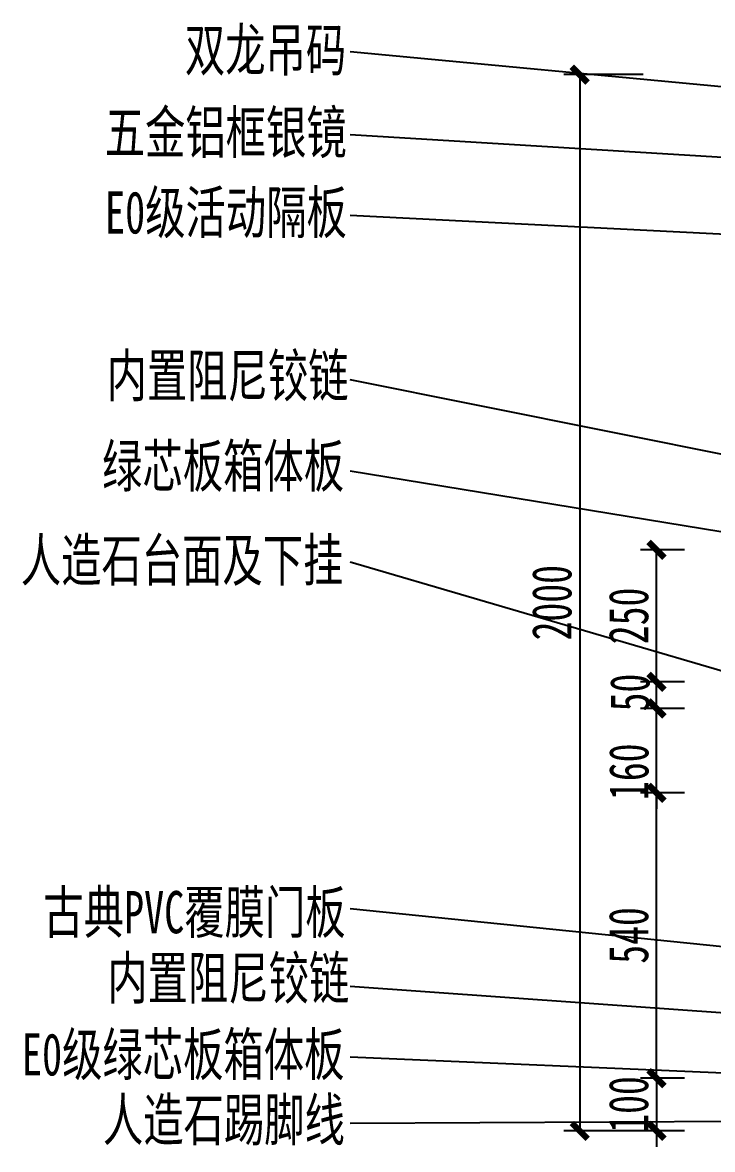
# Model space of a CAD drawing. Header units: millimetres. Extents: x 3104083 to 3173399, y -3165492 to -3044687.
# Drawn here: x 3142094 to 3143401, y -3100548 to -3098414 of the extents above; entities that cross this region are included whole.
import ezdxf

# ---------------------------------------------------------------- set-up
doc = ezdxf.new("R2010")
doc.units = ezdxf.units.MM
doc.header["$LTSCALE"] = 500
doc.header["$MEASUREMENT"] = 0
doc.header["$PDMODE"] = 2
doc.layers.get('0').update_dxf_attribs({"linetype": 'CONTINUOUS'})
doc.layers.get('DEFPOINTS').update_dxf_attribs({"linetype": 'CONTINUOUS'})
for name, color, linetype in [('D-节点尺寸', 5, 'CONTINUOUS'), ('P-完成面', 3, 'CONTINUOUS'), ('W-基础引线', 35, 'CONTINUOUS')]:
    doc.layers.add(name, color=color, linetype=linetype)
doc.styles.add('DIM', font='SimSun.ttf', dxfattribs={"width": 0.7})
doc.dimstyles.new('30', dxfattribs={"dimscale": 30, "dimtxt": 2.5, "dimasz": 1, "dimexe": 1, "dimexo": 1, "dimgap": 0.5, "dimtad": 1, "dimdec": 0, "dimzin": 0, "dimdsep": 46, "dimtxsty": 'DIM', "dimblk": 'ARCHTICK', "dimcen": 0, "dimclrd": 5, "dimclre": 5, "dimclrt": 35, "dimadec": 0, "dimazin": 0, "dimtfac": 0.5, "dimtdec": 0, "dimtix": 1, "dimtmove": 2, "dimatfit": 2, "dimldrblk": 'A', "dimfxl": 0, "dimtolj": 1, "dimtzin": 0, "dimlwd": -1, "dimlwe": -1, "dimarcsym": 0})
doc.dimstyles.new('基础引线', dxfattribs={"dimtxt": 3, "dimasz": 0.7, "dimexe": 2, "dimexo": 6, "dimgap": 1, "dimtad": 1, "dimdec": 0, "dimdsep": 46, "dimtxsty": 'Standard', "dimblk1": 'A', "dimblk2": 'A', "dimsah": 1, "dimcen": 3, "dimdle": 200, "dimclrd": 256, "dimclre": 256, "dimclrt": 2, "dimadec": 0, "dimazin": 0, "dimtfac": 1, "dimtdec": 0, "dimtix": 1, "dimtmove": 1, "dimatfit": 3, "dimldrblk": 'A', "dimfxl": 0, "dimtvp": 1, "dimtolj": 1, "dimtzin": 0, "dimarcsym": 0})

# ---------------------------------------------------------------- blocks, each defined once
blk = doc.blocks.new('_ArchTick')
at = {"color": 0, "linetype": 'ByBlock', "const_width": 0.4}
blk.add_lwpolyline([(-0.5, -0.5), (0.5, 0.5)], dxfattribs=at)
blk = doc.blocks.new('*D1562')
at = {"layer": 'DEFPOINTS', "color": 0, "ltscale": 100}
for p in [(3143377.7, -3098513), (3143149.4, -3100513), (3143377.7, -3100513)]:
    blk.add_point(p, dxfattribs=at)
at = {"layer": 'P-完成面', "color": 5, "ltscale": 100}
for p, q in [((3143269.4, -3098513), (3143119.4, -3098513)), ((3143149.4, -3098513), (3143149.4, -3100513)), ((3143269.4, -3100513), (3143119.4, -3100513))]:
    blk.add_line(p, q, dxfattribs=at)
at = {"layer": 'P-完成面', "color": 5, "ltscale": 100, "xscale": 30, "yscale": 30, "zscale": 30}
for p, rotation in [((3143149.4, -3098513), 90), ((3143149.4, -3100513), 270)]:
    blk.add_blockref('_ArchTick', p, dxfattribs=dict(at, rotation=rotation))
at = {"layer": 'P-完成面', "color": 35, "ltscale": 100, "insert": (3143096.9, -3099513), "char_height": 75, "attachment_point": 5, "rotation": 90, "style": 'DIM'}
blk.add_mtext('\\A1;2000', dxfattribs=at)
blk = doc.blocks.new('A')
for p, q in [((-1.435, 1.148), (-1.09, 1.437)), ((-1.09, 1.437), (0, 0)), ((-1.435, 1.148), (-0.369, 0)), ((-0.369, 0), (-2.127, 0)), ((-1.435, -1.148), (-0.369, 0)), ((-1.09, -1.437), (0, 0)), ((-1.435, -1.148), (-1.09, -1.437))]:
    blk.add_line(p, q)
for points in [[(-1.435, 1.148), (-1.09, 1.437), (-0.369, 0), (0, 0)], [(-1.435, -1.148), (-1.09, -1.437), (-0.369, 0), (0, 0)]]:
    blk.add_solid(points)
blk = doc.blocks.new('*D1593')
at = {"layer": 'DEFPOINTS', "color": 0, "ltscale": 100}
for p in [(3143294.8, -3099873), (3143377.7, -3099873), (3143377.7, -3100413)]:
    blk.add_point(p, dxfattribs=at)
at = {"layer": 'P-完成面', "color": 5, "ltscale": 100}
for p, q in [((3143347.7, -3099873), (3143264.8, -3099873)), ((3143294.8, -3100413), (3143294.8, -3099873)), ((3143347.7, -3100413), (3143264.8, -3100413))]:
    blk.add_line(p, q, dxfattribs=at)
at = {"layer": 'P-完成面', "color": 5, "ltscale": 100, "xscale": 30, "yscale": 30, "zscale": 30}
for p, rotation in [((3143294.8, -3099873), 90), ((3143294.8, -3100413), 270)]:
    blk.add_blockref('_ArchTick', p, dxfattribs=dict(at, rotation=rotation))
at = {"layer": 'P-完成面', "color": 35, "ltscale": 100, "insert": (3143242.3, -3100143), "char_height": 75, "attachment_point": 5, "rotation": 90, "style": 'DIM'}
blk.add_mtext('\\A1;540', dxfattribs=at)
blk = doc.blocks.new('*D1594')
at = {"layer": 'DEFPOINTS', "color": 0, "ltscale": 100}
for p in [(3143294.8, -3099713), (3143377.7, -3099713), (3143377.7, -3099873)]:
    blk.add_point(p, dxfattribs=at)
at = {"layer": 'P-完成面', "color": 5, "ltscale": 100}
for p, q in [((3143294.8, -3099713), (3143294.8, -3099683)), ((3143347.7, -3099713), (3143264.8, -3099713)), ((3143294.8, -3099873), (3143294.8, -3099713)), ((3143347.7, -3099873), (3143264.8, -3099873)), ((3143294.8, -3099873), (3143294.8, -3099903))]:
    blk.add_line(p, q, dxfattribs=at)
at = {"layer": 'P-完成面', "color": 5, "ltscale": 100, "xscale": 30, "yscale": 30, "zscale": 30}
for p, rotation in [((3143294.8, -3099713), 270), ((3143294.8, -3099873), 90)]:
    blk.add_blockref('_ArchTick', p, dxfattribs=dict(at, rotation=rotation))
at = {"layer": 'P-完成面', "color": 35, "ltscale": 100, "insert": (3143242.7, -3099833), "char_height": 75, "attachment_point": 5, "rotation": 90, "style": 'DIM'}
blk.add_mtext('\\A1;160', dxfattribs=at)
blk = doc.blocks.new('*D1595')
at = {"layer": 'DEFPOINTS', "color": 0, "ltscale": 100}
for p in [(3143294.8, -3099663), (3143377.7, -3099663), (3143377.7, -3099713)]:
    blk.add_point(p, dxfattribs=at)
at = {"layer": 'P-完成面', "color": 5, "ltscale": 100}
for p, q in [((3143347.7, -3099663), (3143264.8, -3099663)), ((3143294.8, -3099713), (3143294.8, -3099663)), ((3143347.7, -3099713), (3143264.8, -3099713))]:
    blk.add_line(p, q, dxfattribs=at)
at = {"layer": 'P-完成面', "color": 5, "ltscale": 100, "xscale": 30, "yscale": 30, "zscale": 30}
for p, rotation in [((3143294.8, -3099663), 90), ((3143294.8, -3099713), 270)]:
    blk.add_blockref('_ArchTick', p, dxfattribs=dict(at, rotation=rotation))
at = {"layer": 'P-完成面', "color": 35, "ltscale": 100, "insert": (3143244.7, -3099683.1), "char_height": 75, "attachment_point": 5, "rotation": 90, "style": 'DIM'}
blk.add_mtext('\\A1;50', dxfattribs=at)
blk = doc.blocks.new('*D1596')
at = {"layer": 'DEFPOINTS', "color": 0, "ltscale": 100}
for p in [(3143294.8, -3099413), (3143377.7, -3099413), (3143377.7, -3099663)]:
    blk.add_point(p, dxfattribs=at)
at = {"layer": 'P-完成面', "color": 5, "ltscale": 100}
for p, q in [((3143347.7, -3099413), (3143264.8, -3099413)), ((3143294.8, -3099663), (3143294.8, -3099413)), ((3143347.7, -3099663), (3143264.8, -3099663))]:
    blk.add_line(p, q, dxfattribs=at)
at = {"layer": 'P-完成面', "color": 5, "ltscale": 100, "xscale": 30, "yscale": 30, "zscale": 30}
for p, rotation in [((3143294.8, -3099413), 90), ((3143294.8, -3099663), 270)]:
    blk.add_blockref('_ArchTick', p, dxfattribs=dict(at, rotation=rotation))
at = {"layer": 'P-完成面', "color": 35, "ltscale": 100, "insert": (3143242.3, -3099538), "char_height": 75, "attachment_point": 5, "rotation": 90, "style": 'DIM'}
blk.add_mtext('\\A1;250', dxfattribs=at)
blk = doc.blocks.new('*D1597')
at = {"layer": 'DEFPOINTS', "color": 0, "ltscale": 100}
for p in [(3143377.7, -3100413), (3143294.8, -3100513), (3143377.7, -3100513)]:
    blk.add_point(p, dxfattribs=at)
at = {"layer": 'P-完成面', "color": 5, "ltscale": 100}
for p, q in [((3143294.8, -3100413), (3143294.8, -3100383)), ((3143347.7, -3100413), (3143264.8, -3100413)), ((3143294.8, -3100413), (3143294.8, -3100513)), ((3143347.7, -3100513), (3143264.8, -3100513)), ((3143294.8, -3100513), (3143294.8, -3100543))]:
    blk.add_line(p, q, dxfattribs=at)
at = {"layer": 'P-完成面', "color": 5, "ltscale": 100, "xscale": 30, "yscale": 30, "zscale": 30}
for p, rotation in [((3143294.8, -3100413), 270), ((3143294.8, -3100513), 90)]:
    blk.add_blockref('_ArchTick', p, dxfattribs=dict(at, rotation=rotation))
at = {"layer": 'P-完成面', "color": 35, "ltscale": 100, "insert": (3143242.3, -3100463), "char_height": 75, "attachment_point": 5, "rotation": 90, "style": 'DIM'}
blk.add_mtext('\\A1;100', dxfattribs=at)

msp = doc.modelspace()

# ---------------------------------------------------------------- texts
at = {"layer": 'D-节点尺寸', "color": 35, "ltscale": 100, "char_height": 80, "attachment_point": 5, "style": 'DIM'}
for s, width, insert in [('\\pi296.97;双龙吊码', 1165.50785, (3142405.931, -3098470.607)), ('五金铝框银镜', 753.67203, (3142478.942, -3098626.768)), ('E0级活动隔板', 1127.63417, (3142479.354, -3098778.408)), ('\\pi242.67;内置阻尼铰链', 1375.53742, (3142361.216, -3099087.401)), ('绿芯板箱体板', 1194.61524, (3142474.073, -3099258.528)), ('{\\fSimSun|b0|i0|c134|p54;人造石台面及下挂}', 1048.22316, (3142396.403, -3099436.646)), ('\\pi154.78;古典PVC覆膜门板', 982.53279, (3142342.356, -3100103.347)), ('\\pi242.67;内置阻尼铰链', 1674.26232, (3142362.588, -3100227.963)), ('E0级绿芯板箱体板', 1403.13492, (3142398.381, -3100372.583)), ('{\\fSimSun|b0|i0|c134|p54;人造石踢脚线}', 915.20398, (3142475.557, -3100496.101))]:
    msp.add_mtext_dynamic_manual_height_columns(s, width=width, gutter_width=400, heights=[0], dxfattribs=dict(at, insert=insert))

# ---------------------------------------------------------------- dimensions: what is measured, and where the dimension line sits
at = {"layer": 'P-完成面', "color": 251, "ltscale": 100}
for base, p1, p2, picture, middle in [((3143149.389, -3100513.008), (3143377.693, -3098513.008), (3143377.693, -3100513.008), '*D1562', (3143096.889, -3099513.008)), ((3143294.835, -3099413.008), (3143377.693, -3099663.008), (3143377.693, -3099413.008), '*D1596', (3143242.335, -3099538.008)), ((3143294.835, -3099873.008), (3143377.693, -3100413.008), (3143377.693, -3099873.008), '*D1593', (3143242.335, -3100143.008)), ((3143294.835, -3100513.008), (3143377.693, -3100413.008), (3143377.693, -3100513.008), '*D1597', (3143242.335, -3100463.008))]:
    dim = msp.add_linear_dim(base=base, p1=p1, p2=p2, angle=90, dimstyle='30', dxfattribs=at)
    dim.commit()
    dim.dimension.update_dxf_attribs({"geometry": picture, "text_midpoint": middle})
for base, p1, p2, picture, middle in [((3143294.835, -3099663.008), (3143377.693, -3099713.008), (3143377.693, -3099663.008), '*D1595', (3143244.657, -3099683.1)), ((3143294.835, -3099713.008), (3143377.693, -3099873.008), (3143377.693, -3099713.008), '*D1594', (3143242.687, -3099833.008))]:
    dim = msp.add_linear_dim(base=base, p1=p1, p2=p2, angle=90, dimstyle='30', dxfattribs=at)
    dim.commit()
    dim.dimension.update_dxf_attribs({"geometry": picture, "text_midpoint": middle, "dimtype": 160})

# ---------------------------------------------------------------- leaders
at = {"layer": 'W-基础引线'}
for points in [[(3143475.631, -3098541.902), (3142714.883, -3098470.055)], [(3143573.169, -3098679.398), (3142714.883, -3098627.074)], [(3143541.304, -3098821.794), (3142714.883, -3098779.819)], [(3143576.319, -3099263.394), (3142714.883, -3099091.148)], [(3143506.265, -3099393.568), (3142714.883, -3099263.705)], [(3143704.363, -3099726.008), (3142714.883, -3099436.389)], [(3143861.626, -3100209.284), (3142714.883, -3100092.629)], [(3143805.229, -3100317.204), (3142714.883, -3100239.523)], [(3143536.265, -3100408.532), (3142714.883, -3100373.715)], [(3143774.537, -3100493.872), (3142714.883, -3100499.008)]]:
    msp.add_leader(points, dimstyle='基础引线', override={"dimasz": 20}, dxfattribs=at)

doc.saveas('drawing.dxf')
